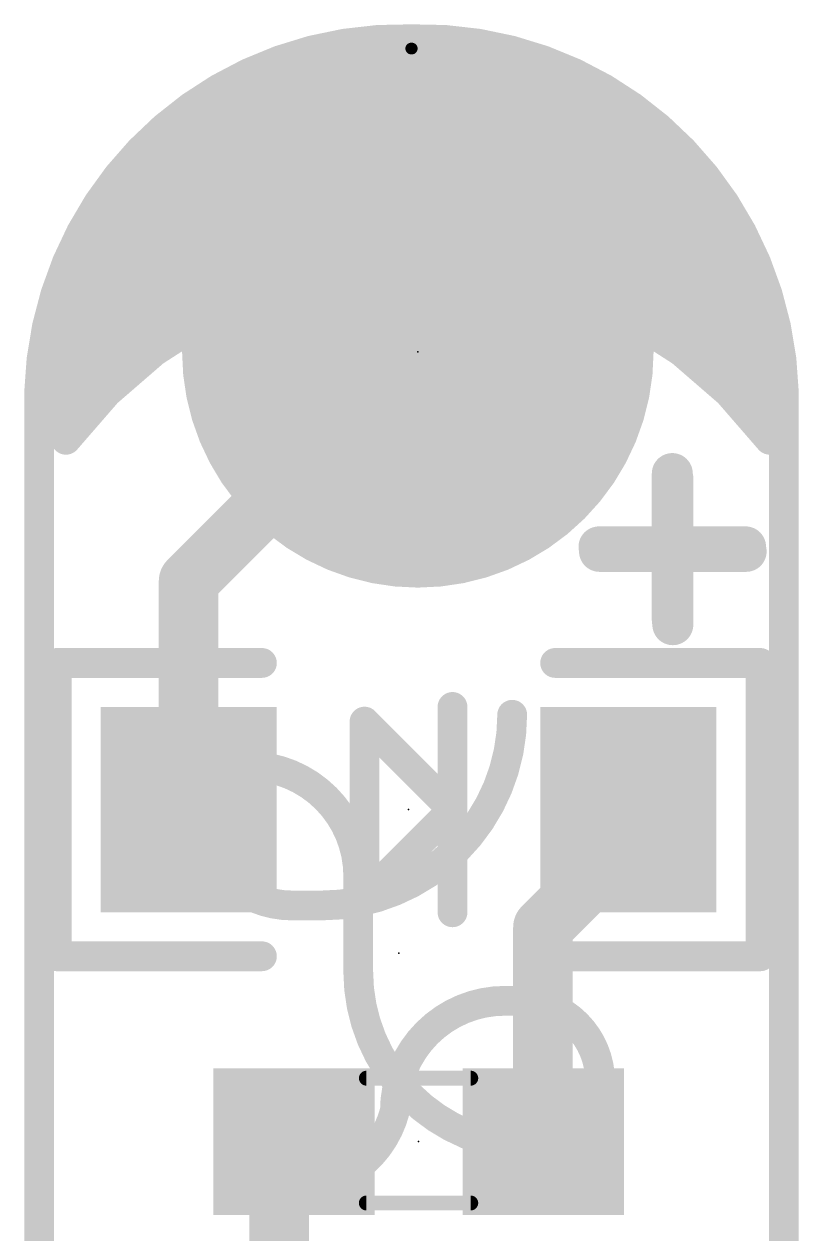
# Model space of a CAD drawing. Extents: x -26 to 81, y -13 to 14.
# Drawn here: x 12.72 to 18, y 5.53 to 13.78 of the extents above; entities that cross this region are included whole.
import ezdxf

# ---------------------------------------------------------------- set-up
doc = ezdxf.new("R2010")
doc.units = 0
for name, color, linetype in [('1', 12, 'CONTINUOUS'), ('16', 132, 'CONTINUOUS'), ('17', 110, 'CONTINUOUS'), ('20', 53, 'CONTINUOUS'), ('21', 41, 'CONTINUOUS'), ('22', 40, 'CONTINUOUS'), ('23', 53, 'CONTINUOUS'), ('24', 53, 'CONTINUOUS'), ('51', 53, 'CONTINUOUS')]:
    doc.layers.add(name, color=color, linetype=linetype)

# ---------------------------------------------------------------- blocks, each defined once
blk = doc.blocks.new('RECT')
blk.add_solid([(-0.5, -0.5), (0.5, -0.5), (-0.5, 0.5), (0.5, 0.5)])
blk = doc.blocks.new('ROUNDP')
at = {"const_width": 0.5}
blk.add_lwpolyline([(0, -0.25, 1), (0, 0.25, 1), (0, -0.25)], format="xyb", dxfattribs=at)

msp = doc.modelspace()

# ---------------------------------------------------------------- linework, layer by layer
at = {"layer": '1'}
for points, const_width in [([(15.0402, 13.5233), (14.6854, 13.4471)], 0.2032), ([(15.4026, 13.5443), (15.0402, 13.5233)], 0.2032), ([(15.7649, 13.5233), (15.4026, 13.5443)], 0.2032), ([(16.1198, 13.4471), (15.7649, 13.5233)], 0.2032), ([(14.6854, 13.4471), (14.3463, 13.3176)], 0.2032), ([(16.4588, 13.3176), (16.1198, 13.4471)], 0.2032), ([(14.5914, 13.4112), (16.2137, 13.4112)], 0.2032), ([(14.3463, 13.3176), (14.0311, 13.1377)], 0.2032), ([(16.7741, 13.1377), (16.4588, 13.3176)], 0.2032), ([(14.1543, 13.208), (16.6509, 13.208)], 0.2032), ([(14.0311, 13.1377), (13.747, 12.9118)], 0.2032), ([(17.0581, 12.9118), (16.7741, 13.1377)], 0.2032), ([(13.8639, 13.0048), (16.9412, 13.0048)], 0.2032), ([(13.747, 12.9118), (13.5008, 12.6451)], 0.2032), ([(17.3043, 12.6451), (17.0581, 12.9118)], 0.2032), ([(13.6453, 12.8016), (17.1598, 12.8016)], 0.2032), ([(13.5008, 12.6451), (13.2983, 12.3439)], 0.2032), ([(17.5068, 12.3439), (17.3043, 12.6451)], 0.2032), ([(13.4694, 12.5984), (17.3357, 12.5984)], 0.2032), ([(13.3328, 12.3952), (17.4723, 12.3952)], 0.2032), ([(13.2983, 12.3439), (13.1442, 12.0153)], 0.2032), ([(17.6609, 12.0153), (17.5068, 12.3439)], 0.2032), ([(13.2271, 12.192), (17.578, 12.192)], 0.2032), ([(14.7655, 12.0759), (15.1888, 12.1367)], 0.2032), ([(15.1888, 12.1367), (15.6164, 12.1367)], 0.2032), ([(15.6164, 12.1367), (16.0396, 12.0759)], 0.2032), ([(14.3551, 11.9555), (14.7655, 12.0759)], 0.2032), ([(16.0396, 12.0759), (16.45, 11.9555)], 0.2032), ([(13.1442, 12.0153), (13.0422, 11.667)], 0.2032), ([(13.1365, 11.9888), (14.4686, 11.9888)], 0.2032), ([(13.9661, 11.778), (14.3551, 11.9555)], 0.2032), ([(16.3365, 11.9888), (17.6687, 11.9888)], 0.2032), ([(16.45, 11.9555), (16.839, 11.778)], 0.2032), ([(17.7629, 11.667), (17.6609, 12.0153)], 0.2032), ([(13.0769, 11.7856), (13.9827, 11.7856)], 0.2032), ([(13.6062, 11.547), (13.9661, 11.778)], 0.2032), ([(16.8224, 11.7856), (17.7282, 11.7856)], 0.2032), ([(16.839, 11.778), (17.1989, 11.547)], 0.2032), ([(13.0422, 11.667), (12.9946, 11.3072)], 0.2032), ([(13.8391, 9.9808), (15.4026, 11.5443)], 0.4064), ([(17.8105, 11.3072), (17.7629, 11.667)], 0.2032), ([(13.031, 11.5824), (13.6613, 11.5824)], 0.2032), ([(13.2829, 11.2672), (13.6062, 11.547)], 0.2032), ([(17.1438, 11.5824), (17.7741, 11.5824)], 0.2032), ([(17.1989, 11.547), (17.5223, 11.2672)], 0.2032), ([(13.0041, 11.3792), (13.4123, 11.3792)], 0.2032), ([(17.3929, 11.3792), (17.801, 11.3792)], 0.2032), ([(12.9946, 11.3072), (13.0026, 10.9443)], 0.2032), ([(17.8026, 10.9443), (17.8105, 11.3072)], 0.2032), ([(13.0026, 10.9443), (13.2829, 11.2672)], 0.2032), ([(17.5223, 11.2672), (17.8026, 10.9443)], 0.2032), ([(12.9975, 11.176), (13.2037, 11.176)], 0.2032), ([(17.6015, 11.176), (17.8077, 11.176)], 0.2032), ([(13.0019, 10.9728), (13.0273, 10.9728)], 0.2032), ([(17.7778, 10.9728), (17.8032, 10.9728)], 0.2032), ([(13.8391, 8.4226), (13.8391, 9.9808)], 0.4064), ([(16.8391, 8.4226), (16.8391, 8.2031)], 0.4064), ([(16.8391, 8.2031), (16.256, 7.62)], 0.4064), ([(16.256, 7.62), (16.256, 6.1611)], 0.4064), ([(16.256, 6.1611), (16.2576, 6.1595)], 0.4064), ([(14.456, 6.0579), (14.5576, 6.1595)], 0.254), ([(14.456, 4.0225), (14.456, 6.0579)], 0.4064)]:
    msp.add_lwpolyline(points, dxfattribs=dict(at, const_width=const_width))
for points, const_width in [([(15.0373, 13.574, 1), (15.0432, 13.4726)], 0.1016), ([(15.0509, 13.4736, 1), (15.0296, 13.5729)], 0.1016), ([(15.4055, 13.595, 1), (15.3996, 13.4936)], 0.1016), ([(15.4055, 13.4936, 1), (15.3996, 13.595)], 0.1016), ([(15.7756, 13.5729, 1), (15.7542, 13.4736)], 0.1016), ([(15.762, 13.4726, 1), (15.7678, 13.574)], 0.1016), ([(14.6747, 13.4968, 1), (14.696, 13.3974)], 0.1016), ([(14.7035, 13.3996, 1), (14.6672, 13.4945)], 0.1016), ([(16.1379, 13.4945, 1), (16.1016, 13.3996)], 0.1016), ([(16.1091, 13.3974, 1), (16.1304, 13.4968)], 0.1016), ([(14.5914, 13.462, 1), (14.5914, 13.3604)], 0.1016), ([(16.2137, 13.3604, 1), (16.2137, 13.462)], 0.1016), ([(14.3282, 13.365, 1), (14.3644, 13.2701)], 0.1016), ([(14.3715, 13.2734, 1), (14.3211, 13.3617)], 0.1016), ([(16.484, 13.3617, 1), (16.4336, 13.2734)], 0.1016), ([(16.4407, 13.2701, 1), (16.4769, 13.365)], 0.1016), ([(14.1543, 13.2588, 1), (14.1543, 13.1572)], 0.1016), ([(16.6509, 13.1572, 1), (16.6509, 13.2588)], 0.1016), ([(14.0059, 13.1818, 1), (14.0562, 13.0936)], 0.1016), ([(14.0627, 13.098, 1), (13.9994, 13.1775)], 0.1016), ([(16.8057, 13.1775, 1), (16.7424, 13.098)], 0.1016), ([(16.7489, 13.0936, 1), (16.7992, 13.1818)], 0.1016), ([(13.8639, 13.0556, 1), (13.8639, 12.954)], 0.1016), ([(16.9412, 12.954, 1), (16.9412, 13.0556)], 0.1016), ([(13.7154, 12.9515, 1), (13.7786, 12.872)], 0.1016), ([(13.7843, 12.8773, 1), (13.7097, 12.9462)], 0.1016), ([(17.0955, 12.9462, 1), (17.0208, 12.8773)], 0.1016), ([(17.0265, 12.872, 1), (17.0897, 12.9515)], 0.1016), ([(13.6453, 12.8524, 1), (13.6453, 12.7508)], 0.1016), ([(17.1598, 12.7508, 1), (17.1598, 12.8524)], 0.1016), ([(13.4635, 12.6796, 1), (13.5381, 12.6106)], 0.1016), ([(13.543, 12.6167, 1), (13.4587, 12.6734)], 0.1016), ([(17.3465, 12.6734, 1), (17.2621, 12.6167)], 0.1016), ([(17.267, 12.6106, 1), (17.3416, 12.6796)], 0.1016), ([(13.4694, 12.6492, 1), (13.4694, 12.5476)], 0.1016), ([(17.3357, 12.5476, 1), (17.3357, 12.6492)], 0.1016), ([(13.3328, 12.446, 1), (13.3328, 12.3444)], 0.1016), ([(17.4723, 12.3444, 1), (17.4723, 12.446)], 0.1016), ([(13.2561, 12.3722, 1), (13.3405, 12.3156)], 0.1016), ([(13.3443, 12.3223, 1), (13.2523, 12.3655)], 0.1016), ([(17.5528, 12.3655, 1), (17.4608, 12.3223)], 0.1016), ([(17.4647, 12.3156, 1), (17.549, 12.3722)], 0.1016), ([(13.2271, 12.2428, 1), (13.2271, 12.1412)], 0.1016), ([(17.578, 12.1412, 1), (17.578, 12.2428)], 0.1016), ([(15.1888, 12.1875, 1), (15.1888, 12.0859)], 0.1016), ([(15.196, 12.0864, 1), (15.1815, 12.187)], 0.1016), ([(15.6236, 12.187, 1), (15.6091, 12.0864)], 0.1016), ([(15.6164, 12.0859, 1), (15.6164, 12.1875)], 0.1016), ([(14.7583, 12.1262, 1), (14.7727, 12.0256)], 0.1016), ([(14.7798, 12.0271, 1), (14.7512, 12.1246)], 0.1016), ([(16.0539, 12.1246, 1), (16.0253, 12.0271)], 0.1016), ([(16.0324, 12.0256, 1), (16.0469, 12.1262)], 0.1016), ([(13.1365, 12.0396, 1), (13.1365, 11.938)], 0.1016), ([(13.0982, 12.0368, 1), (13.1902, 11.9937)], 0.1016), ([(13.193, 12.001, 1), (13.0955, 12.0296)], 0.1016), ([(14.3408, 12.0043, 1), (14.3694, 11.9068)], 0.1016), ([(14.3762, 11.9093, 1), (14.3341, 12.0017)], 0.1016), ([(14.4686, 11.938, 1), (14.4686, 12.0396)], 0.1016), ([(16.3365, 12.0396, 1), (16.3365, 11.938)], 0.1016), ([(16.4711, 12.0017, 1), (16.4289, 11.9093)], 0.1016), ([(16.4357, 11.9068, 1), (16.4643, 12.0043)], 0.1016), ([(17.7097, 12.0296, 1), (17.6122, 12.001)], 0.1016), ([(17.6149, 11.9937, 1), (17.7069, 12.0368)], 0.1016), ([(17.6687, 11.938, 1), (17.6687, 12.0396)], 0.1016), ([(13.0769, 11.8364, 1), (13.0769, 11.7348)], 0.1016), ([(13.9935, 11.7353, 1), (13.9387, 11.8208)], 0.1016), ([(13.9827, 11.7348, 1), (13.9827, 11.8364)], 0.1016), ([(16.8224, 11.8364, 1), (16.8224, 11.7348)], 0.1016), ([(16.8665, 11.8208, 1), (16.8116, 11.7353)], 0.1016), ([(17.7282, 11.7348, 1), (17.7282, 11.8364)], 0.1016), ([(13.945, 11.8243, 1), (13.9872, 11.7318)], 0.1016), ([(16.8179, 11.7318, 1), (16.8601, 11.8243)], 0.1016), ([(12.9934, 11.6813, 1), (13.0909, 11.6527)], 0.1016), ([(13.0925, 11.6603, 1), (12.9918, 11.6736)], 0.1016), ([(15.4744, 11.4725, 1), (15.3307, 11.6161)], 0.2032), ([(17.8133, 11.6736, 1), (17.7126, 11.6603)], 0.1016), ([(17.7142, 11.6527, 1), (17.8117, 11.6813)], 0.1016), ([(13.031, 11.6332, 1), (13.031, 11.5316)], 0.1016), ([(13.5788, 11.5898, 1), (13.6337, 11.5043)], 0.1016), ([(13.6395, 11.5086, 1), (13.573, 11.5855)], 0.1016), ([(13.6613, 11.5316, 1), (13.6613, 11.6332)], 0.1016), ([(17.1438, 11.6332, 1), (17.1438, 11.5316)], 0.1016), ([(17.2321, 11.5855, 1), (17.1657, 11.5086)], 0.1016), ([(17.1715, 11.5043, 1), (17.2263, 11.5898)], 0.1016), ([(17.7741, 11.5316, 1), (17.7741, 11.6332)], 0.1016), ([(13.0041, 11.43, 1), (13.0041, 11.3284)], 0.1016), ([(13.4123, 11.3284, 1), (13.4123, 11.43)], 0.1016), ([(17.3929, 11.43, 1), (17.3929, 11.3284)], 0.1016), ([(17.801, 11.3284, 1), (17.801, 11.43)], 0.1016), ([(13.0454, 11.3083, 1), (12.9438, 11.306)], 0.1016), ([(17.8613, 11.306, 1), (17.7597, 11.3083)], 0.1016), ([(12.9442, 11.3138, 1), (13.0449, 11.3005)], 0.1016), ([(13.2496, 11.3057, 1), (13.3161, 11.2288)], 0.1016), ([(13.3212, 11.2339, 1), (13.2445, 11.3005)], 0.1016), ([(17.5606, 11.3005, 1), (17.4839, 11.2339)], 0.1016), ([(17.489, 11.2288, 1), (17.5555, 11.3057)], 0.1016), ([(17.7602, 11.3005, 1), (17.8609, 11.3138)], 0.1016), ([(12.9975, 11.2268, 1), (12.9975, 11.1252)], 0.1016), ([(13.2037, 11.1252, 1), (13.2037, 11.2268)], 0.1016), ([(17.6015, 11.2268, 1), (17.6015, 11.1252)], 0.1016), ([(17.8077, 11.1252, 1), (17.8077, 11.2268)], 0.1016), ([(13.0019, 11.0236, 1), (13.0019, 10.922)], 0.1016), ([(13.0273, 10.922, 1), (13.0273, 11.0236)], 0.1016), ([(17.7778, 11.0236, 1), (17.7778, 10.922)], 0.1016), ([(17.8032, 10.922, 1), (17.8032, 11.0236)], 0.1016), ([(12.9642, 10.9776, 1), (13.0409, 10.911)], 0.1016), ([(12.9518, 10.9432, 1), (13.0534, 10.9454)], 0.1016), ([(17.7518, 10.9454, 1), (17.8534, 10.9432)], 0.1016), ([(17.7642, 10.911, 1), (17.8409, 10.9776)], 0.1016), ([(13.9407, 9.9808, 1), (13.7375, 9.9808)], 0.2032), ([(13.7672, 10.0526, 1), (13.9109, 9.909)], 0.2032), ([(16.9407, 8.4226, 1), (16.7375, 8.4226)], 0.2032), ([(13.7375, 8.4226, 1), (13.9407, 8.4226)], 0.2032), ([(16.9109, 8.1312, 1), (16.7672, 8.2749)], 0.2032), ([(16.7375, 8.2031, 1), (16.9407, 8.2031)], 0.2032), ([(16.3576, 7.62, 1), (16.1544, 7.62)], 0.2032), ([(16.1842, 7.6918, 1), (16.3278, 7.5482)], 0.2032), ([(16.3278, 6.233, 1), (16.1842, 6.0893)], 0.2032), ([(14.6025, 6.1146, 1), (14.5127, 6.2044)], 0.127), ([(16.1858, 6.0877, 1), (16.3295, 6.2313)], 0.2032), ([(14.5576, 6.0579, 1), (14.3544, 6.0579)], 0.2032), ([(16.1544, 6.1611, 1), (16.3576, 6.1611)], 0.2032), ([(14.4111, 6.1028, 1), (14.5009, 6.013)], 0.127)]:
    msp.add_lwpolyline(points, format="xyb", dxfattribs=dict(at, const_width=const_width))
at = {"layer": '16', "const_width": 0.2032}
for points in [[(14.6854, 13.4471), (15.0402, 13.5233)], [(15.0402, 13.5233), (15.4026, 13.5443)], [(15.4026, 13.5443), (15.7649, 13.5233)], [(15.7649, 13.5233), (16.1198, 13.4471)], [(14.3463, 13.3176), (14.6854, 13.4471)], [(16.1198, 13.4471), (16.4588, 13.3176)], [(14.5914, 13.4112), (16.2137, 13.4112)], [(14.0311, 13.1377), (14.3463, 13.3176)], [(16.4588, 13.3176), (16.7741, 13.1377)], [(14.1543, 13.208), (16.6509, 13.208)], [(13.747, 12.9118), (14.0311, 13.1377)], [(16.7741, 13.1377), (17.0581, 12.9118)], [(13.8639, 13.0048), (16.9412, 13.0048)], [(13.5008, 12.6451), (13.747, 12.9118)], [(17.0581, 12.9118), (17.3043, 12.6451)], [(13.6453, 12.8016), (17.1598, 12.8016)], [(13.2983, 12.3439), (13.5008, 12.6451)], [(17.3043, 12.6451), (17.5068, 12.3439)], [(13.4694, 12.5984), (17.3357, 12.5984)], [(13.3328, 12.3952), (17.4723, 12.3952)], [(13.1442, 12.0153), (13.2983, 12.3439)], [(17.5068, 12.3439), (17.6609, 12.0153)], [(13.2271, 12.192), (17.578, 12.192)], [(15.1888, 12.1367), (14.7655, 12.0759)], [(15.6164, 12.1367), (15.1888, 12.1367)], [(16.0396, 12.0759), (15.6164, 12.1367)], [(14.7655, 12.0759), (14.3551, 11.9555)], [(16.45, 11.9555), (16.0396, 12.0759)], [(13.0422, 11.667), (13.1442, 12.0153)], [(13.1365, 11.9888), (14.4686, 11.9888)], [(14.3551, 11.9555), (13.9661, 11.778)], [(16.3365, 11.9888), (17.6687, 11.9888)], [(16.839, 11.778), (16.45, 11.9555)], [(17.6609, 12.0153), (17.7629, 11.667)], [(13.0769, 11.7856), (13.9827, 11.7856)], [(13.9661, 11.778), (13.6062, 11.547)], [(16.8224, 11.7856), (17.7282, 11.7856)], [(17.1989, 11.547), (16.839, 11.778)], [(12.9946, 11.3072), (13.0422, 11.667)], [(17.7629, 11.667), (17.8105, 11.3072)], [(13.031, 11.5824), (13.6613, 11.5824)], [(13.6062, 11.547), (13.2829, 11.2672)], [(17.1438, 11.5824), (17.7741, 11.5824)], [(17.5223, 11.2672), (17.1989, 11.547)], [(13.0041, 11.3792), (13.4123, 11.3792)], [(17.3929, 11.3792), (17.801, 11.3792)], [(13.0026, 10.9443), (12.9946, 11.3072)], [(17.8105, 11.3072), (17.8026, 10.9443)], [(13.2829, 11.2672), (13.0026, 10.9443)], [(17.8026, 10.9443), (17.5223, 11.2672)], [(12.9975, 11.176), (13.2037, 11.176)], [(17.6015, 11.176), (17.8077, 11.176)], [(13.0019, 10.9728), (13.0273, 10.9728)], [(17.7778, 10.9728), (17.8032, 10.9728)]]:
    msp.add_lwpolyline(points, dxfattribs=at)
at = {"layer": '16', "const_width": 0.1016}
for points in [[(15.0373, 13.574, 1), (15.0432, 13.4726)], [(15.0509, 13.4736, 1), (15.0296, 13.5729)], [(15.4055, 13.595, 1), (15.3996, 13.4936)], [(15.4055, 13.4936, 1), (15.3996, 13.595)], [(15.7756, 13.5729, 1), (15.7542, 13.4736)], [(15.762, 13.4726, 1), (15.7678, 13.574)], [(14.6747, 13.4968, 1), (14.696, 13.3974)], [(14.7035, 13.3996, 1), (14.6672, 13.4945)], [(16.1379, 13.4945, 1), (16.1016, 13.3996)], [(16.1091, 13.3974, 1), (16.1304, 13.4968)], [(14.5914, 13.462, 1), (14.5914, 13.3604)], [(16.2137, 13.3604, 1), (16.2137, 13.462)], [(14.3282, 13.365, 1), (14.3644, 13.2701)], [(14.3715, 13.2734, 1), (14.3211, 13.3617)], [(16.484, 13.3617, 1), (16.4336, 13.2734)], [(16.4407, 13.2701, 1), (16.4769, 13.365)], [(14.1543, 13.2588, 1), (14.1543, 13.1572)], [(16.6509, 13.1572, 1), (16.6509, 13.2588)], [(14.0059, 13.1818, 1), (14.0562, 13.0936)], [(14.0627, 13.098, 1), (13.9994, 13.1775)], [(16.8057, 13.1775, 1), (16.7424, 13.098)], [(16.7489, 13.0936, 1), (16.7992, 13.1818)], [(13.8639, 13.0556, 1), (13.8639, 12.954)], [(16.9412, 12.954, 1), (16.9412, 13.0556)], [(13.7154, 12.9515, 1), (13.7786, 12.872)], [(13.7843, 12.8773, 1), (13.7097, 12.9462)], [(17.0955, 12.9462, 1), (17.0208, 12.8773)], [(17.0265, 12.872, 1), (17.0897, 12.9515)], [(13.6453, 12.8524, 1), (13.6453, 12.7508)], [(17.1598, 12.7508, 1), (17.1598, 12.8524)], [(13.4635, 12.6796, 1), (13.5381, 12.6106)], [(13.543, 12.6167, 1), (13.4587, 12.6734)], [(17.3465, 12.6734, 1), (17.2621, 12.6167)], [(17.267, 12.6106, 1), (17.3416, 12.6796)], [(13.4694, 12.6492, 1), (13.4694, 12.5476)], [(17.3357, 12.5476, 1), (17.3357, 12.6492)], [(13.3328, 12.446, 1), (13.3328, 12.3444)], [(17.4723, 12.3444, 1), (17.4723, 12.446)], [(13.2561, 12.3722, 1), (13.3405, 12.3156)], [(13.3443, 12.3223, 1), (13.2523, 12.3655)], [(17.5528, 12.3655, 1), (17.4608, 12.3223)], [(17.4647, 12.3156, 1), (17.549, 12.3722)], [(13.2271, 12.2428, 1), (13.2271, 12.1412)], [(17.578, 12.1412, 1), (17.578, 12.2428)], [(15.1888, 12.1875, 1), (15.1888, 12.0859)], [(15.196, 12.0864, 1), (15.1815, 12.187)], [(15.6236, 12.187, 1), (15.6091, 12.0864)], [(15.6164, 12.0859, 1), (15.6164, 12.1875)], [(14.7583, 12.1262, 1), (14.7727, 12.0256)], [(14.7798, 12.0271, 1), (14.7512, 12.1246)], [(16.0539, 12.1246, 1), (16.0253, 12.0271)], [(16.0324, 12.0256, 1), (16.0469, 12.1262)], [(13.1365, 12.0396, 1), (13.1365, 11.938)], [(13.0982, 12.0368, 1), (13.1902, 11.9937)], [(13.193, 12.001, 1), (13.0955, 12.0296)], [(14.3408, 12.0043, 1), (14.3694, 11.9068)], [(14.3762, 11.9093, 1), (14.3341, 12.0017)], [(14.4686, 11.938, 1), (14.4686, 12.0396)], [(16.3365, 12.0396, 1), (16.3365, 11.938)], [(16.4711, 12.0017, 1), (16.4289, 11.9093)], [(16.4357, 11.9068, 1), (16.4643, 12.0043)], [(17.7097, 12.0296, 1), (17.6122, 12.001)], [(17.6149, 11.9937, 1), (17.7069, 12.0368)], [(17.6687, 11.938, 1), (17.6687, 12.0396)], [(13.0769, 11.8364, 1), (13.0769, 11.7348)], [(13.9935, 11.7353, 1), (13.9387, 11.8208)], [(13.9827, 11.7348, 1), (13.9827, 11.8364)], [(16.8224, 11.8364, 1), (16.8224, 11.7348)], [(16.8665, 11.8208, 1), (16.8116, 11.7353)], [(17.7282, 11.7348, 1), (17.7282, 11.8364)], [(13.945, 11.8243, 1), (13.9872, 11.7318)], [(16.8179, 11.7318, 1), (16.8601, 11.8243)], [(12.9934, 11.6813, 1), (13.0909, 11.6527)], [(13.0925, 11.6603, 1), (12.9918, 11.6736)], [(17.8133, 11.6736, 1), (17.7126, 11.6603)], [(17.7142, 11.6527, 1), (17.8117, 11.6813)], [(13.031, 11.6332, 1), (13.031, 11.5316)], [(13.5788, 11.5898, 1), (13.6337, 11.5043)], [(13.6395, 11.5086, 1), (13.573, 11.5855)], [(13.6613, 11.5316, 1), (13.6613, 11.6332)], [(17.1438, 11.6332, 1), (17.1438, 11.5316)], [(17.2321, 11.5855, 1), (17.1657, 11.5086)], [(17.1715, 11.5043, 1), (17.2263, 11.5898)], [(17.7741, 11.5316, 1), (17.7741, 11.6332)], [(13.0041, 11.43, 1), (13.0041, 11.3284)], [(13.4123, 11.3284, 1), (13.4123, 11.43)], [(17.3929, 11.43, 1), (17.3929, 11.3284)], [(17.801, 11.3284, 1), (17.801, 11.43)], [(13.0454, 11.3083, 1), (12.9438, 11.306)], [(17.8613, 11.306, 1), (17.7597, 11.3083)], [(12.9442, 11.3138, 1), (13.0449, 11.3005)], [(13.2496, 11.3057, 1), (13.3161, 11.2288)], [(13.3212, 11.2339, 1), (13.2445, 11.3005)], [(17.5606, 11.3005, 1), (17.4839, 11.2339)], [(17.489, 11.2288, 1), (17.5555, 11.3057)], [(17.7602, 11.3005, 1), (17.8609, 11.3138)], [(12.9975, 11.2268, 1), (12.9975, 11.1252)], [(13.2037, 11.1252, 1), (13.2037, 11.2268)], [(17.6015, 11.2268, 1), (17.6015, 11.1252)], [(17.8077, 11.1252, 1), (17.8077, 11.2268)], [(13.0019, 11.0236, 1), (13.0019, 10.922)], [(13.0273, 10.922, 1), (13.0273, 11.0236)], [(17.7778, 11.0236, 1), (17.7778, 10.922)], [(17.8032, 10.922, 1), (17.8032, 11.0236)], [(12.9642, 10.9776, 1), (13.0409, 10.911)], [(12.9518, 10.9432, 1), (13.0534, 10.9454)], [(17.7518, 10.9454, 1), (17.8534, 10.9432)], [(17.7642, 10.911, 1), (17.8409, 10.9776)]]:
    msp.add_lwpolyline(points, format="xyb", dxfattribs=at)
at = {"layer": '20'}
for points, const_width in [([(15.3594, 13.6754, 0.4144), (12.8194, 11.2624)], 0.2032), ([(17.8994, 11.2624, 0.4143), (15.3594, 13.6754)], 0.2032), ([(15.3581, 13.7261, 1), (15.3607, 13.6246)], 0.1016), ([(15.3581, 13.6246, 1), (15.3607, 13.7261)], 0.1016), ([(15.3578, 13.6119, 0.0126), (15.361, 13.6119)], 0.08), ([(15.3583, 13.6319, 1), (15.3573, 13.5919)], 0.04), ([(15.3615, 13.5919, 1), (15.3605, 13.6319)], 0.04), ([(12.8702, 11.2624, 1), (12.7686, 11.2624)], 0.1016), ([(12.7686, 11.2636, 1), (12.8702, 11.2611)], 0.1016), ([(17.9502, 11.2624, 1), (17.8486, 11.2624)], 0.1016), ([(17.8486, 11.2611, 1), (17.9502, 11.2637)], 0.1016)]:
    msp.add_lwpolyline(points, format="xyb", dxfattribs=dict(at, const_width=const_width))
at = {"layer": '20', "const_width": 0.2032}
for points in [[(12.8194, 3.3884), (12.8194, 11.2624)], [(17.8994, 11.2624), (17.8994, 3.3884)]]:
    msp.add_lwpolyline(points, dxfattribs=at)
at = {"layer": '21'}
for points, const_width in [([(17.1381, 10.7139), (17.1381, 9.714)], 0.2794), ([(16.6381, 10.214), (17.6381, 10.214)], 0.2794), ([(14.3391, 9.4226), (12.9391, 9.4226)], 0.2032), ([(12.9391, 9.4226), (12.9391, 7.4226)], 0.2032), ([(16.3391, 9.4226), (17.7391, 9.4226)], 0.2032), ([(17.7391, 9.4226), (17.7391, 7.4226)], 0.2032), ([(15.6391, 9.1226), (15.6391, 8.4226)], 0.2032), ([(15.6391, 8.4226), (15.0391, 9.0226)], 0.2032), ([(15.0391, 9.0226), (15.0391, 7.8226)], 0.2032), ([(15.0391, 7.8226), (15.6391, 8.4226)], 0.2032), ([(15.6391, 8.4226), (15.6391, 7.7226)], 0.2032), ([(12.9391, 7.4226), (14.3391, 7.4226)], 0.2032), ([(17.7391, 7.4226), (16.3391, 7.4226)], 0.2032)]:
    msp.add_lwpolyline(points, dxfattribs=dict(at, const_width=const_width))
for points, const_width in [([(17.208, 10.7139, 1), (17.0683, 10.7139)], 0.1397), ([(16.6381, 10.2838, 1), (16.6381, 10.1441)], 0.1397), ([(17.6381, 10.1441, 1), (17.6381, 10.2838)], 0.1397), ([(17.0683, 9.714, 1), (17.208, 9.714)], 0.1397), ([(12.9391, 9.4734, 1), (12.9391, 9.3718)], 0.1016), ([(12.9899, 9.4226, 1), (12.8883, 9.4226)], 0.1016), ([(14.3391, 9.3718, 1), (14.3391, 9.4734)], 0.1016), ([(16.3391, 9.4734, 1), (16.3391, 9.3718)], 0.1016), ([(17.7899, 9.4226, 1), (17.6883, 9.4226)], 0.1016), ([(17.7391, 9.3718, 1), (17.7391, 9.4734)], 0.1016), ([(15.6899, 9.1226, 1), (15.5883, 9.1226)], 0.1016), ([(15.075, 9.0586, 1), (15.0031, 8.9867)], 0.1016), ([(15.0899, 9.0226, 1), (14.9883, 9.0226)], 0.1016), ([(15.6899, 8.4226, 1), (15.5883, 8.4226)], 0.1016), ([(15.675, 8.3867, 1), (15.6031, 8.4586)], 0.1016), ([(15.6031, 8.3867, 1), (15.675, 8.4586)], 0.1016), ([(15.5883, 8.4226, 1), (15.6899, 8.4226)], 0.1016), ([(15.0031, 7.8586, 1), (15.075, 7.7867)], 0.1016), ([(14.9883, 7.8226, 1), (15.0899, 7.8226)], 0.1016), ([(15.5883, 7.7226, 1), (15.6899, 7.7226)], 0.1016), ([(12.9391, 7.4734, 1), (12.9391, 7.3718)], 0.1016), ([(14.3391, 7.3718, 1), (14.3391, 7.4734)], 0.1016), ([(16.3391, 7.4734, 1), (16.3391, 7.3718)], 0.1016), ([(17.7391, 7.3718, 1), (17.7391, 7.4734)], 0.1016), ([(12.8883, 7.4226, 1), (12.9899, 7.4226)], 0.1016), ([(17.6883, 7.4226, 1), (17.7899, 7.4226)], 0.1016)]:
    msp.add_lwpolyline(points, format="xyb", dxfattribs=dict(at, const_width=const_width))
at = {"layer": '22'}
for points, const_width in [([(17.1417, 10.6835), (17.1417, 9.6835)], 0.2794), ([(17.6417, 10.1835), (16.6418, 10.1835)], 0.2794), ([(14.1462, 8.7191), (14.2462, 8.7191)], 0.2032), ([(13.8962, 8.4191), (13.8962, 8.4691)], 0.2032), ([(14.9962, 7.9691), (14.9962, 7.3191)], 0.2032), ([(14.7462, 7.7691), (14.5462, 7.7691)], 0.2032), ([(16.0962, 7.1191), (15.9962, 7.1191)], 0.2032)]:
    msp.add_lwpolyline(points, dxfattribs=dict(at, const_width=const_width))
for points, const_width in [([(17.2116, 10.6835, 1), (17.0719, 10.6835)], 0.1397), ([(16.6418, 10.2534, 1), (16.6418, 10.1136)], 0.1397), ([(17.6417, 10.1136, 1), (17.6417, 10.2534)], 0.1397), ([(17.0719, 9.6835, 1), (17.2116, 9.6835)], 0.1397), ([(14.7462, 7.7691, 0.4142), (16.0462, 9.0691)], 0.2032), ([(16.097, 9.0691, 1), (15.9954, 9.0691)], 0.1016), ([(14.1462, 8.7191, 0.4142), (13.8962, 8.4691)], 0.2032), ([(14.1462, 8.7699, 1), (14.1462, 8.6683)], 0.1016), ([(14.1462, 8.6683, 1), (14.1462, 8.7699)], 0.1016), ([(14.9962, 7.9691, 0.4142), (14.2462, 8.7191)], 0.2032), ([(14.2462, 8.7699, 1), (14.2462, 8.6683)], 0.1016), ([(14.2462, 8.6683, 1), (14.2462, 8.7699)], 0.1016), ([(13.947, 8.4691, 1), (13.8454, 8.4691)], 0.1016), ([(13.8962, 8.4191, 0.4142), (14.5462, 7.7691)], 0.2032), ([(13.947, 8.4191, 1), (13.8454, 8.4191)], 0.1016), ([(13.8454, 8.4691, 1), (13.947, 8.4691)], 0.1016), ([(13.8454, 8.4191, 1), (13.947, 8.4191)], 0.1016), ([(15.047, 7.9691, 1), (14.9454, 7.9691)], 0.1016), ([(14.9454, 7.9691, 1), (15.047, 7.9691)], 0.1016), ([(14.5462, 7.8199, 1), (14.5462, 7.7183)], 0.1016), ([(14.5462, 7.7183, 1), (14.5462, 7.8199)], 0.1016), ([(14.7462, 7.8199, 1), (14.7462, 7.7183)], 0.1016), ([(14.7462, 7.7183, 1), (14.7462, 7.8199)], 0.1016), ([(14.9962, 7.3191, 0.4142), (16.1962, 6.1191)], 0.2032), ([(15.047, 7.3191, 1), (14.9454, 7.3191)], 0.1016), ([(14.9454, 7.3191, 1), (15.047, 7.3191)], 0.1016), ([(15.9962, 7.1191, 0.4142), (15.2462, 6.3691)], 0.2032), ([(15.9962, 7.1699, 1), (15.9962, 7.0683)], 0.1016), ([(15.9962, 7.0683, 1), (15.9962, 7.1699)], 0.1016), ([(16.6462, 6.5691, 0.4142), (16.0962, 7.1191)], 0.2032), ([(16.0962, 7.1699, 1), (16.0962, 7.0683)], 0.1016), ([(16.0962, 7.0683, 1), (16.0962, 7.1699)], 0.1016), ([(16.1962, 6.1191, 0.4142), (16.6462, 6.5691)], 0.2032), ([(16.697, 6.5691, 1), (16.5954, 6.5691)], 0.1016), ([(16.5954, 6.5691, 1), (16.697, 6.5691)], 0.1016), ([(14.3962, 5.8691, 0.4142), (15.2462, 6.3691)], 0.2032), ([(15.2954, 6.3564, 1), (15.197, 6.3819)], 0.1016), ([(15.1954, 6.3691, 1), (15.297, 6.3691)], 0.1016), ([(16.1962, 6.1699, 1), (16.1962, 6.0683)], 0.1016), ([(16.1962, 6.0683, 1), (16.1962, 6.1699)], 0.1016), ([(14.409, 5.9183, 1), (14.3835, 5.82)], 0.1016)]:
    msp.add_lwpolyline(points, format="xyb", dxfattribs=dict(at, const_width=const_width))
at = {"layer": '23'}
for p in [(15.4026, 11.5443), (15.3391, 8.4226), (15.4076, 6.1595)]:
    msp.add_point(p, dxfattribs=at)
at = {"layer": '24'}
msp.add_point((15.273, 7.4447), dxfattribs=at)
at = {"layer": '51', "const_width": 0.1016}
for points in [[(15.0516, 6.5915), (15.7636, 6.5915)], [(15.0516, 5.7405), (15.7636, 5.7405)]]:
    msp.add_lwpolyline(points, dxfattribs=at)
at = {"layer": '51', "const_width": 0.0508}
for points in [[(15.0516, 6.6169, 1), (15.0516, 6.5661)], [(15.7636, 6.5661, 1), (15.7636, 6.6169)], [(15.0516, 5.7659, 1), (15.0516, 5.7151)], [(15.7636, 5.7151, 1), (15.7636, 5.7659)]]:
    msp.add_lwpolyline(points, format="xyb", dxfattribs=at)

# ---------------------------------------------------------------- block references
at = {"layer": '1', "xscale": 1.2, "yscale": 1.4}
for p in [(13.8391, 8.4226), (16.8391, 8.4226)]:
    msp.add_blockref('RECT', p, dxfattribs=at)
at = {"layer": '1', "xscale": 1.1}
for p in [(14.5576, 6.1595), (16.2576, 6.1595)]:
    msp.add_blockref('RECT', p, dxfattribs=at)
at = {"layer": '17', "xscale": 3.216, "yscale": 3.216, "rotation": 270}
msp.add_blockref('ROUNDP', (15.4026, 11.5443), dxfattribs=at)
msp.add_blockref('ROUNDP', (15.4026, 11.5443), dxfattribs=at)
at = {"layer": '51', "xscale": 0.5001, "yscale": 0.95}
for p in [(14.8195, 6.1646), (15.9879, 6.1646)]:
    msp.add_blockref('RECT', p, dxfattribs=at)

doc.saveas('drawing.dxf')
